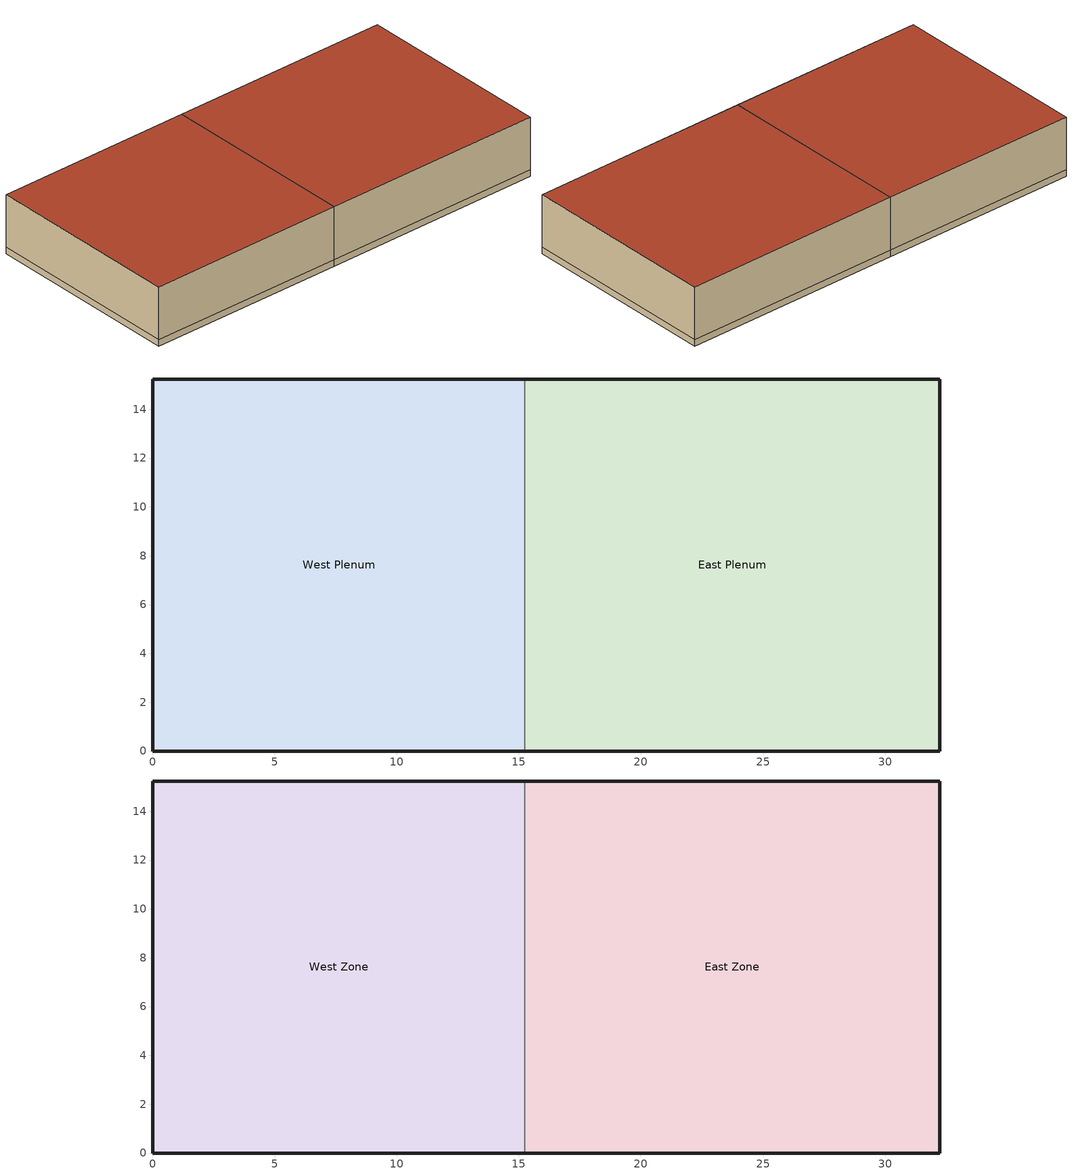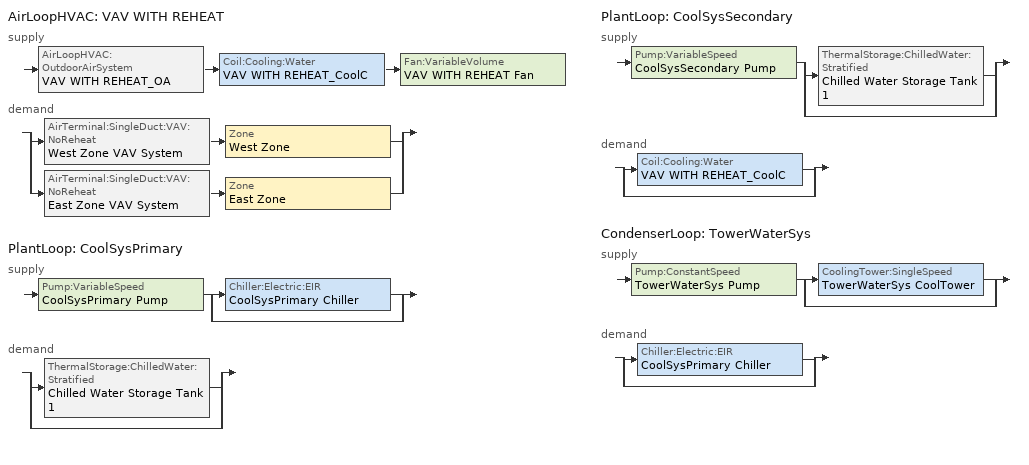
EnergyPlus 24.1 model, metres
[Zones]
East Plenum
 floor ground (FLOOR): 32.24,0 15.24,0 15.24,15.24 32.24,15.24 z0
 wall outside (ext-walls): 15.24,0 32.24,0 32.24,15.24 15.24,15.24 z0:0.5
 wall adiabatic (PARTITION): 15.24,15.24 15.24,0 z0:0.5
West Plenum
 floor ground (FLOOR): 15.24,0 0,0 0,15.24 15.24,15.24 z0
 wall outside (ext-walls): 15.24,15.24 0,15.24 0,0 15.24,0 z0:0.5
 wall adiabatic (PARTITION): 15.24,0 15.24,15.24 z0:0.5
East Zone
 floor to East Plenum (Plenum Floor): 32.24,0 15.24,0 15.24,15.24 32.24,15.24 z0.5
 wall outside (ext-walls): 15.24,0 32.24,0 32.24,15.24 15.24,15.24 z0.5:4.57
 wall to West Zone (PARTITION): 15.24,15.24 15.24,0 z0.5:4.57
 roof outside (ROOF19): 15.24,15.24 15.24,0 32.24,0 32.24,15.24 z4.57
West Zone
 floor to West Plenum (Plenum Floor): 15.24,0 0,0 0,15.24 15.24,15.24 z0.5
 wall outside (ext-walls): 15.24,15.24 0,15.24 0,0 15.24,0 z0.5:4.57
 roof outside (ROOF19): 0,15.24 0,0 15.24,0 15.24,15.24 z4.57
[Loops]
AirLoopHVAC 'VAV WITH REHEAT'
 supply: AirLoopHVAC:OutdoorAirSystem 'VAV WITH REHEAT_OA' > Coil:Cooling:Water 'VAV WITH REHEAT_CoolC' > Fan:VariableVolume 'VAV WITH REHEAT Fan'
 demand: split
  | AirTerminal:SingleDuct:VAV:NoReheat 'West Zone VAV System' > Zone 'West Zone'
  | AirTerminal:SingleDuct:VAV:NoReheat 'East Zone VAV System' > Zone 'East Zone'
PlantLoop 'CoolSysPrimary'
 supply: Pump:VariableSpeed 'CoolSysPrimary Pump' > split
  | Chiller:Electric:EIR 'CoolSysPrimary Chiller'
  | bypass
 demand: split
  | ThermalStorage:ChilledWater:Stratified 'Chilled Water Storage Tank 1'
  | bypass
PlantLoop 'CoolSysSecondary'
 supply: Pump:VariableSpeed 'CoolSysSecondary Pump' > split
  | ThermalStorage:ChilledWater:Stratified 'Chilled Water Storage Tank 1'
  | bypass
 demand: split
  | Coil:Cooling:Water 'VAV WITH REHEAT_CoolC'
  | bypass
CondenserLoop 'TowerWaterSys'
 supply: Pump:ConstantSpeed 'TowerWaterSys Pump' > split
  | CoolingTower:SingleSpeed 'TowerWaterSys CoolTower'
  | bypass
 demand: split
  | Chiller:Electric:EIR 'CoolSysPrimary Chiller'
  | bypass
[Building]
Two Zone Data Center: Loads convergence tolerance value=0.04; Maximum number of warmup days=25; Minimum number of warmup days=6; North axis=0; Solar distribution=FullInteriorAndExterior; Temperature convergence tolerance value=0.2; Terrain=City
[Site:GroundTemperature:BuildingSurface]
19.96, 19.94, 19.99, 20.04, 20.09, 20.17, 20.21, 20.24, 20.23, 20.2, 20.17, 20.12
[Site:Location]
CHICAGO_IL_USA TMY2-94846: Elevation=190; Latitude=41.78; Longitude=-87.75; Time zone=-6
[Site:WaterMainsTemperature]
Annual average outdoor air temperature=9.69; Calculation method=Correlation; Maximum difference in monthly average outdoor air temperatures=28.1
[SizingPeriod:DesignDay] Barometric pressure=99063; Day of month=21; Daylight saving time indicator=No; Humidity condition type=WetBulb; Rain indicator=No; Snow indicator=No; Solar model indicator=ASHRAEClearSky
Name | Daily dry bulb temperature range | Day type | Maximum dry bulb temperature | Month | Sky clearness | Wetbulb or dewpoint at maximum dry bulb | Wind direction | Wind speed
CHICAGO Ann Clg .4% Condns DB=>MWB | 10.7 | SummerDesignDay | 33.2 | 7 | 1 | 23.8 | 230 | 5.3
CHICAGO Ann Htg 99.6% Condns DB | 0 | WinterDesignDay | -20.6 | 1 | 0 | -20.6 | 270 | 4.9
[Construction]
FLOOR: C5 - 4 IN HW CONCRETE
PARTITION: E1 - 3 / 4 IN PLASTER OR GYP BOARD, C6 - 8 IN CLAY TILE, E1 - 3 / 4 IN PLASTER OR GYP BOARD
PLENUM FLOOR: C19 - 2 IN LIGHT WEIGHT CONCRETE
ROOF19: R19LAYER
ext-walls: 1IN Stucco, 8IN Concrete HW, Wall Insulation [5], 1/2IN Gypsum
[Material] Thermal absorptance=0.9
Name | Conductivity | Density | Roughness | Solar absorptance | Specific heat | Thickness | Visible absorptance
1/2IN Gypsum | 0.16 | 784.9 | Smooth | 0.92 | 830 | 0.0127 | 0.92
1IN Stucco | 0.6918 | 1858 | Smooth | 0.92 | 837 | 0.0253 | 0.92
8IN Concrete HW | 1.7296 | 2243 | MediumRough | 0.65 | 837 | 0.2033 | 0.65
C5 - 4 IN HW CONCRETE | 1.729577 | 2242.585 | MediumRough | 0.65 | 836.8 | 0.101498 | 0.65
C6 - 8 IN CLAY TILE | 0.570761 | 1121.292 | Smooth | 0.82 | 836.8 | 0.203302 | 0.82
C19 - 2 IN LIGHT WEIGHT CONCRETE | 0.129891 | 480.5539 | MediumRough | 0.2 | 836.8 | 0.0508102 | 0.2
E1 - 3 / 4 IN PLASTER OR GYP BOARD | 0.726422 | 1601.846 | Smooth | 0.92 | 836.8 | 0.01905 | 0.92
Wall Insulation [5] | 0.0453 | 91 | MediumRough | 0.5 | 837 | 0.0453 | 0.5
[Material:NoMass]
R19LAYER: Roughness=Rough; Solar absorptance=0.75; Thermal absorptance=0.9; Thermal resistance=3.344; Visible absorptance=0.75
[AirLoopHVAC]
VAV WITH REHEAT: Design supply air flow rate=Autosize
[AirTerminal:SingleDuct:VAV:NoReheat] Availability schedule=FanAndCoilAvailSched; Constant minimum air flow fraction=0.4; Maximum air flow rate=Autosize; Zone minimum air flow input method=Constant
East Zone VAV System; West Zone VAV System
[AvailabilityManager:NightCycle]
VAV WITH REHEAT Availability Manager: Applicability schedule=Always_On; Control type=CycleOnAny; Cycling run time=1800; Cycling run time control type=FixedRunTime; Fan schedule=HVACOperationSchd; Thermostat tolerance=1
[Chiller:Electric:EIR]
CoolSysPrimary Chiller: Chiller flow mode=ConstantFlow; Condenser type=WaterCooled; Cooling capacity function of temperature curve=Main Chiller RecipCapFT; Design heat recovery water flow rate=0; Electric input to cooling output ratio function of part load ratio curve=Main Chiller RecipEIRFPLR; Electric input to cooling output ratio function of temperature curve=Main Chiller RecipEIRFT; Fraction of compressor electric consumption rejected by condenser=1; Leaving chilled water lower temperature limit=5; Maximum part load ratio=1; Minimum part load ratio=0; Minimum unloading ratio=0.25; Optimum part load ratio=1; Reference capacity=Autosize; Reference chilled water flow rate=Autosize; Reference condenser fluid flow rate=Autosize; Reference cop=3.2; Reference entering condenser fluid temperature=29.4; Reference leaving chilled water temperature=6.67
[Coil:Cooling:Water]
VAV WITH REHEAT_CoolC: Availability schedule=ALWAYS_ON; Design air flow rate=Autosize; Design inlet air humidity ratio=Autosize; Design inlet air temperature=Autosize; Design inlet water temperature=Autosize; Design outlet air humidity ratio=Autosize; Design outlet air temperature=Autosize; Design water flow rate=Autosize; Heat exchanger configuration=CrossFlow; Type of analysis=SimpleAnalysis
[CondenserEquipmentList]
TowerWaterSys Equipment List: TowerWaterSys CoolTower, CoolingTower:SingleSpeed
[CondenserEquipmentOperationSchemes]
TowerWaterSys Loop Operation Scheme List: Control scheme 1=TowerWaterSys Operation Scheme; Control scheme 1 schedule=PlantOnSched
[CondenserLoop]
TowerWaterSys: Condenser equipment operation scheme=TowerWaterSys Loop Operation Scheme List; Condenser loop volume=Autocalculate; Fluid type=Water; Load distribution scheme=SequentialLoad; Maximum loop flow rate=Autosize; Maximum loop temperature=80; Minimum loop flow rate=0; Minimum loop temperature=5
[Controller:OutdoorAir]
VAV WITH REHEAT_OA_Controller: Economizer control action type=ModulateFlow; Economizer control type=NoEconomizer; Economizer maximum limit dry bulb temperature=19; Economizer maximum limit enthalpy=32000; Economizer minimum limit dry bulb temperature=0; Lockout type=NoLockout; Maximum outdoor air flow rate=Autosize; Minimum limit type=FixedMinimum; Minimum outdoor air flow rate=Autosize; Minimum outdoor air schedule=MinOA_MotorizedDamper_Sched
[Controller:WaterCoil]
VAV WITH REHEAT_CoolC_Controller: Action=Reverse; Actuator variable=Flow; Control variable=Temperature; Maximum actuated flow=Autosize; Minimum actuated flow=0
[CoolingTower:SingleSpeed]
TowerWaterSys CoolTower: Design air flow rate=Autosize; Design fan power=Autosize; Design u factor times area value=Autosize; Design water flow rate=Autosize; Free convection regime air flow rate=Autocalculate; Free convection regime u factor times area value=Autocalculate
[DesignSpecification:OutdoorAir] Outdoor air flow per person=0.0125; Outdoor air flow per zone=0; Outdoor air flow per zone floor area=0; Outdoor air method=Flow/Zone
SZ DSOA East Zone; SZ DSOA West Zone
[ElectricEquipment] Design level=0; Design level calculation method=EquipmentLevel; End use subcategory=MiscPlug; Fraction latent=0; Fraction lost=0; Schedule=BLDG_EQUIP_SCH
Name | Fraction radiant | Zone or zonelist or space or spacelist
East Zone_MiscPlug_Equip | 0.5 | East Zone
West Zone_MiscPlug_Equip | 0.25 | West Zone
[ElectricEquipment:ITE:AirCooled] Air flow calculation method=FlowFromSystem; Air flow function of loading and air temperature curve=Data Center Servers Airflow fLoadTemp; Air inlet connection type=AdjustedSupply; Cpu end use subcategory=ITE-CPU; Cpu loading schedule=Data Center CPU Loading Schedule; Cpu power input function of loading and air temperature curve=Data Center Servers Power fLoadTemp; Design electric power supply efficiency=0.9; Design entering air temperature=15; Design fan air flow rate per power input=0.0001; Design fan power input fraction=0.4; Design power input calculation method=Watts/Area; Design power input schedule=Data Center Operation Schedule; Design recirculation fraction=0.1; Electric power supply efficiency function of part load ratio curve=UPS Efficiency fPLR; Electric power supply end use subcategory=ITE-UPS; Environmental class=A3; Fan end use subcategory=ITE-Fans; Fan power input function of flow curve=ECM FanPower fFlow; Fraction of electric power supply losses to zone=1; Recirculation function of loading and supply temperature curve=Data Center Recirculation fLoadTemp; Watts per floor area=200
Name | Return temperature difference | Supply temperature difference | Zone or space
EastDataCenter_Equip | 0 | 2 | East Zone
WestDataCenter_Equip |  |  | West Zone
[Fan:VariableVolume]
VAV WITH REHEAT Fan: Availability schedule=HVACOperationSchd; Fan power coefficient 1=0.350712; Fan power coefficient 2=0.308505; Fan power coefficient 3=-0.541374; Fan power coefficient 4=0.871988; Fan power coefficient 5=0; Fan power minimum flow fraction=0.25; Fan power minimum flow rate input method=Fraction; Fan total efficiency=0.4; Maximum flow rate=Autosize; Motor efficiency=0.9; Motor in airstream fraction=1; Pressure rise=500
[PlantEquipmentList]
CoolSysPrimary Equipment List: CoolSysPrimary Chiller, Chiller:Electric:EIR
CoolSysSecondary TES supply: Chilled Water Storage Tank 1, ThermalStorage:ChilledWater:Stratified
[PlantEquipmentOperation:CoolingLoad] Load range 1 lower limit=0
Name | Load range 1 upper limit | Range 1 equipment list
CoolSysPrimary Operation Scheme | 1e+14 | CoolSysPrimary Equipment List
CoolSysSecondary Operation Scheme | 1000000000 | CoolSysSecondary TES supply
TowerWaterSys Operation Scheme | 1e+12 | TowerWaterSys Equipment List
[PlantEquipmentOperationSchemes] Control scheme 1 schedule=PlantOnSched
Name | Control scheme 1
CoolSysPrimary Loop Operation Scheme List | CoolSysPrimary Operation Scheme
CoolSysSecondary Loop Operation Scheme List | CoolSysSecondary Operation Scheme
[PlantLoop] Fluid type=Water; Load distribution scheme=Optimal; Maximum loop flow rate=Autosize; Maximum loop temperature=98; Minimum loop flow rate=0; Minimum loop temperature=1; Plant loop volume=Autocalculate
Name | Plant equipment operation scheme
CoolSysPrimary | CoolSysPrimary Loop Operation Scheme List
CoolSysSecondary | CoolSysSecondary Loop Operation Scheme List
[Pump:ConstantSpeed]
TowerWaterSys Pump: Design flow rate=Autosize; Design power consumption=Autosize; Design pump head=179352; Fraction of motor inefficiencies to fluid stream=0; Motor efficiency=0.87; Pump control type=Intermittent
[Pump:VariableSpeed] Design maximum flow rate=Autosize; Design minimum flow rate=0; Design power consumption=Autosize; Design pump head=15000; Fraction of motor inefficiencies to fluid stream=0; Motor efficiency=0.9; Pump control type=Intermittent; Coefficient 1 of the part load performance curve=0; Coefficient 2 of the part load performance curve=1; Coefficient 3 of the part load performance curve=0; Coefficient 4 of the part load performance curve=0
CoolSysPrimary Pump; CoolSysSecondary Pump
[SetpointManager:FollowOutdoorAirTemperature]
MyCondenserControl: Control variable=Temperature; Maximum setpoint temperature=80; Minimum setpoint temperature=5; Offset temperature difference=0; Reference temperature type=OutdoorAirWetBulb; Setpoint node or nodelist=TowerWaterSys Supply Outlet Node
[SetpointManager:MixedAir] Control variable=Temperature
Name | Setpoint node or nodelist
VAV WITH REHEAT_CoolC SAT Manager | VAV WITH REHEAT_HeatC-VAV WITH REHEAT FanNode
VAV WITH REHEAT_OAMixed Air Temp Manager | VAV WITH REHEAT_OA-VAV WITH REHEAT_CoolCNode
[SetpointManager:OutdoorAirReset]
VAV WITH REHEAT_CoolC SAT setpoint: Control variable=Temperature; Outdoor high temperature=21; Outdoor low temperature=15.5; Setpoint at outdoor high temperature=13.8; Setpoint at outdoor low temperature=16.5; Setpoint node or nodelist=VAV WITH REHEAT Supply Equipment Outlet Node
[SetpointManager:Scheduled] Control variable=Temperature
Name | Schedule | Setpoint node or nodelist
CoolSysPrimary Loop Setpoint Manager | CW-Primary-Loop-Temp-Schedule | CoolSysPrimary Supply Outlet Node
CoolSysSecondary Loop Setpoint Manager | CW-Secondary-Loop-Temp-Schedule | CoolSysSecondary Supply Outlet Node
[Sizing:Plant]
Name | Design loop exit temperature | Loop design temperature difference | Loop type
CoolSysPrimary | 6.67 | 5 | Cooling
CoolSysSecondary | 7.5 | 4.5 | Cooling
TowerWaterSys | 29.4 | 5.6 | Condenser
[Sizing:System]
VAV WITH REHEAT: 100 outdoor air in cooling=Yes; 100 outdoor air in heating=No; Central cooling design supply air humidity ratio=0.008; Central cooling design supply air temperature=12.8; Central heating design supply air humidity ratio=0.008; Central heating design supply air temperature=30; Central heating maximum system air flow ratio=Autosize; Cooling supply air flow rate method=DesignDay; Design outdoor air flow rate=Autosize; Heating supply air flow rate method=DesignDay; Precool design humidity ratio=0.0085; Precool design temperature=11; Preheat design humidity ratio=0.0085; Preheat design temperature=7; Type of load to size on=Sensible; Type of zone sum to use=NonCoincident
[Sizing:Zone] Account for dedicated outdoor air system=No; Cooling design air flow method=DesignDay; Cooling design air flow rate=0; Cooling minimum air flow=0; Cooling minimum air flow fraction=0; Dedicated outdoor air high setpoint temperature for design=Autosize; Dedicated outdoor air low setpoint temperature for design=Autosize; Dedicated outdoor air system control strategy=NeutralSupplyAir; Heating design air flow method=DesignDay; Heating design air flow rate=0; Zone cooling design supply air humidity ratio=0.0085; Zone cooling design supply air temperature=13; Zone cooling design supply air temperature input method=SupplyAirTemperature; Zone cooling sizing factor=0; Zone heating design supply air humidity ratio=0.008; Zone heating design supply air temperature=30; Zone heating design supply air temperature input method=SupplyAirTemperature; Zone heating sizing factor=0
Name | Design specification outdoor air object
West Zone | SZ DSOA West Zone
East Zone | SZ DSOA East Zone
[ThermalStorage:ChilledWater:Stratified]
Chilled Water Storage Tank 1: Additional destratification conductivity=0; Ambient temperature indicator=Zone; Ambient temperature zone=West Zone; Deadband temperature difference=4; Inlet mode=Seeking; Minimum temperature limit=1; Nominal cooling capacity=50000; Number of nodes=6; Setpoint temperature schedule=CW-Tank-Temp-Schedule; Source side availability schedule=TES Charge Schedule; Source side design flow rate=0.005; Source side heat transfer effectiveness=0.9; Source side inlet height=0.15; Source side outlet height=7.85; Tank height=8; Tank recovery time=4; Tank shape=VerticalCylinder; Tank volume=50; Temperature sensor height=6.5; Uniform skin loss coefficient per unit area to ambient temperature=0.5; Use side availability schedule=ALWAYS_ON; Use side design flow rate=Autosize; Use side heat transfer effectiveness=1; Use side inlet height=7.85; Use side outlet height=0.15
[ThermostatSetpoint:DualSetpoint]
Temperature Setpoints: Cooling setpoint temperature schedule=Cooling Setpoints; Heating setpoint temperature schedule=Heating Setpoints
[Zone] Ceiling height=Autocalculate; Multiplier=1; Part of total floor area=Yes; Type=1; Volume=Autocalculate
East Plenum; East Zone; West Plenum; West Zone
[ZoneControl:Thermostat] Control 1=Temperature Setpoints; Control type schedule=Dual Zone Control Type Sched
Name | Zone or zonelist
East Zone Thermostat | East Zone
West Zone Thermostat | West Zone
[Zone equipment]
East Zone: East Zone VAV System
West Zone: West Zone VAV System
[Curve:Biquadratic] Input unit type for y=Temperature; Output unit type=Dimensionless
Name | Input unit type for x | Maximum curve output | Maximum value of x | Maximum value of y | Minimum curve output | Minimum value of x | Minimum value of y | Coefficient1 constant | Coefficient2 x | Coefficient3 x 2 | Coefficient4 y | Coefficient5 y 2 | Coefficient6 x y
Data Center Recirculation fLoadTemp | Dimensionless | 99 | 1.5 | 99 | 0 | 0 | -10 | 1 | 0 | 0 | 0 | 0 | 0
Data Center Servers Airflow fLoadTemp | Dimensionless | 99 | 1.5 | 99 | 0 | 0 | -10 | -1.4 | 0.9 | 0 | 0.1 | 0 | 0
Data Center Servers Power fLoadTemp | Dimensionless | 99 | 1.5 | 99 | 0 | 0 | -10 | -1 | 1 | 0 | 0.06667 | 0 | 0
Main Chiller RecipCapFT | Temperature |  | 10 | 35 |  | 5 | 24 | 0.507883 | 0.145228 | -0.00625644 | -0.0011178 | -0.0001296 | -0.00028188
Main Chiller RecipEIRFT | Temperature |  | 10 | 35 |  | 5 | 24 | 1.03076 | -0.103536 | 0.00710208 | 0.0093186 | 0.00031752 | -0.00104328
[Curve:Quadratic] Minimum value of x=0
Name | Maximum value of x | Coefficient1 constant | Coefficient2 x | Coefficient3 x 2
ECM FanPower fFlow | 99 | 0 | 1 | 0
Main Chiller RecipEIRFPLR | 1 | 0.088065 | 1.137742 | -0.225806
UPS Efficiency fPLR | 99 | 1 | 0 | 0
[Schedule:Compact]
ALWAYS_ON; FanAndCoilAvailSched; PlantOnSched: Through: 12/31, For: AllDays, Until: 24:00, 1
BLDG_EQUIP_SCH: Through: 12/31, For: Weekdays, Until: 08:00, 0.4, Until: 12:00, 0.9, Until: 13:00, 0.8, Until: 17:00, 0.9, Until: 18:00, 0.5, Until: 24:00, 0.4, For: SummerDesignDay, Until: 24:00, 1, For: Saturday, Until: 06:00, 0.3, Until: 08:00, 0.4, Until: 12:00, 0.5, Until: 17:00, 0.35, Until: 24:00, 0.3, For: WinterDesignDay, Until: 24:00, 0, For: Sunday Holidays AllOtherDays, Until: 24:00, 0.3
CW-Primary-Loop-Temp-Schedule: Through: 12/31, For: AllDays, Until: 24:00, 6.7
CW-Secondary-Loop-Temp-Schedule: Through: 12/31, For: AllDays, Until: 24:00, 8.5
CW-Tank-Temp-Schedule: Through: 12/31, For: AllDays, Until: 24:00, 7.5
Cooling Setpoints: Through: 12/31, For: Weekdays SummerDesignDay, Until: 06:00, 25, Until: 22:00, 25, Until: 24:00, 25, For: Saturday, Until: 06:00, 25, Until: 18:00, 25, Until: 24:00, 25, For WinterDesignDay, Until: 24:00, 25, For: Sunday Holidays AllOtherDays, Until: 24:00, 25
Data Center CPU Loading Schedule: Through: 12/31, For: SummerDesignDay, Until: 24:00, 0.2, For: AllOtherDays, Until: 6:00, 0.2, Until: 8:00, 0.2, Until: 18:00, 0.2, Until: 24:00, 0.2
Dual Zone Control Type Sched: Through: 12/31, For: AllDays, Until: 24:00, 4
HVACOperationSchd; MinOA_MotorizedDamper_Sched: Through: 12/31, For: Weekdays SummerDesignDay, Until: 06:00, 1, Until: 22:00, 1, Until: 24:00, 1, For: Saturday WinterDesignDay, Until: 06:00, 1, Until: 18:00, 1, Until: 24:00, 1, For: Sunday Holidays AllOtherDays, Until: 24:00, 1
Heating Setpoints: Through: 12/31, For: Weekdays WinterDesignDay, Until: 06:00, 13, Until: 22:00, 21, Until: 24:00, 13, For SummerDesignDay, Until: 24:00, 13, For: Saturday, Until: 06:00, 13, Until: 18:00, 21, Until: 24:00, 13, For: Sunday Holidays AllOtherDays, Until: 24:00, 13
TES Charge Schedule: Through: 12/31, For: Weekdays SummerDesignDay, Until: 10:00, 1, Until: 13:00, 0, Until: 24:00, 1, For: Saturday WinterDesignDay, Until: 12:00, 1, Until: 18:00, 1, Until: 24:00, 1, For: Sunday Holidays AllOtherDays, Until: 24:00, 1
[Schedule:Constant]
Data Center Operation Schedule: Hourly value=1
